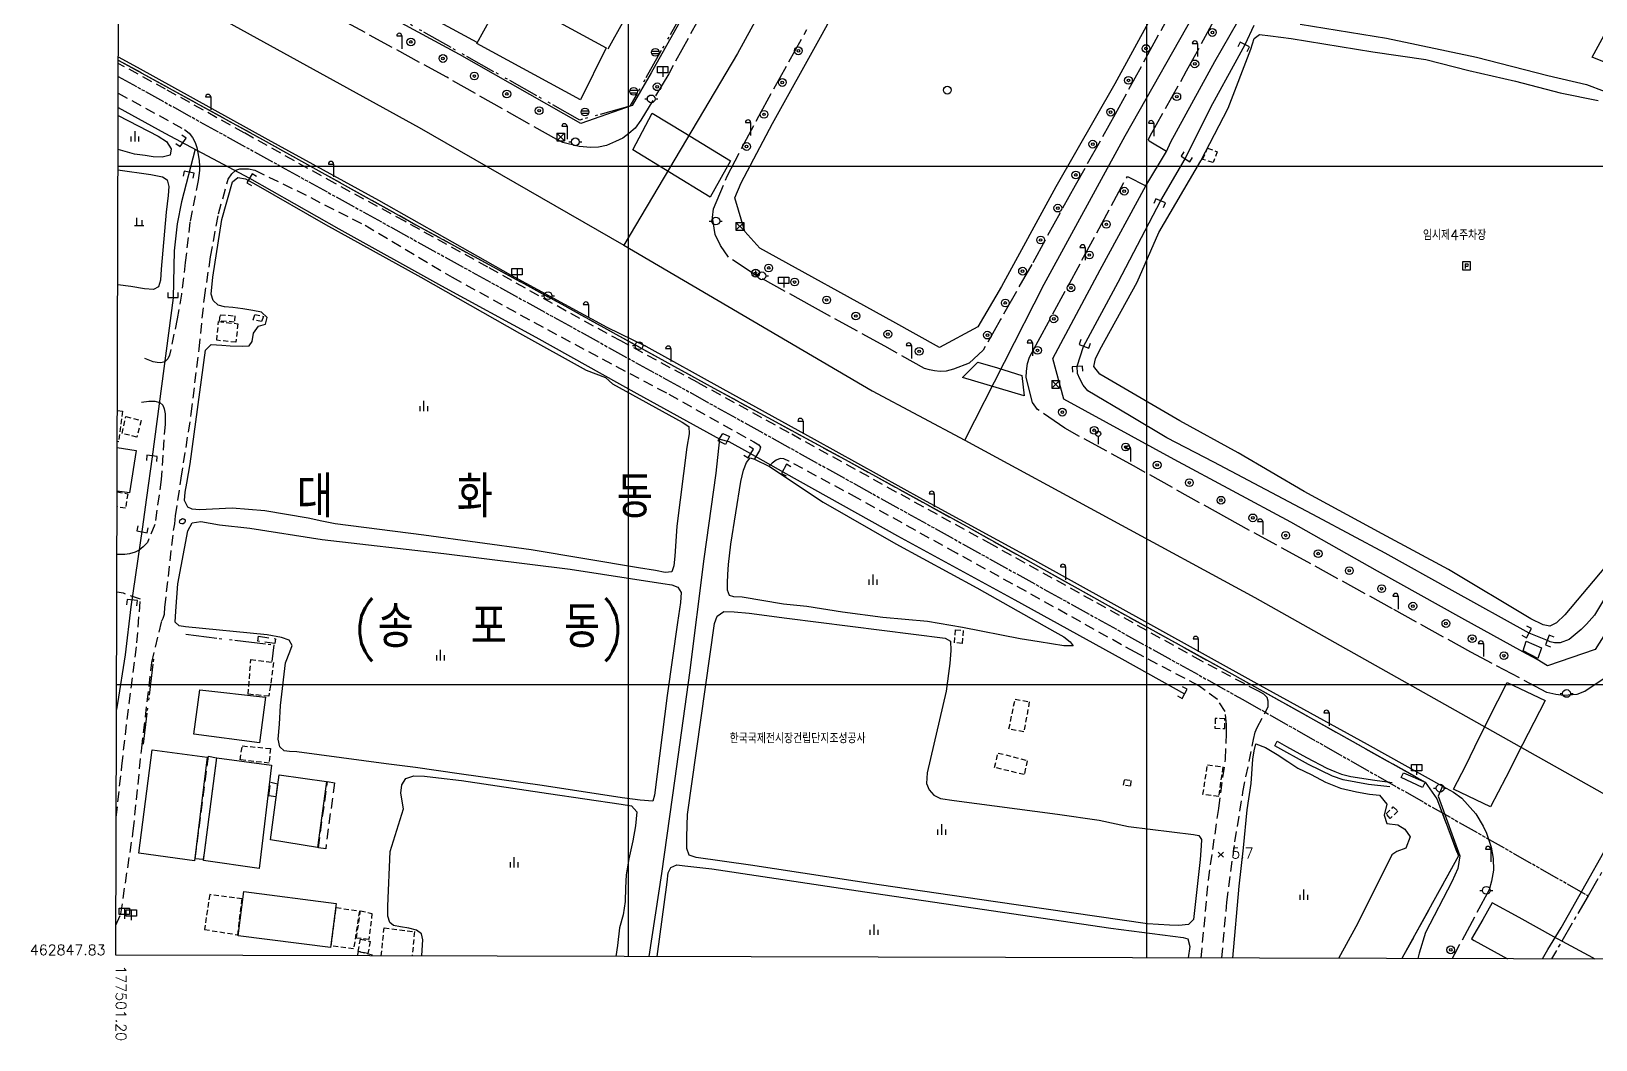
# Model space of a CAD drawing. Extents: x 177485 to 177960, y 562830 to 563419.
# Drawn here: x 177484.9 to 177786.6, y 562831.5 to 563026 of the extents above; entities that cross this region are included whole.
import ezdxf
from ezdxf.enums import TextEntityAlignment as Align

# ---------------------------------------------------------------- set-up
doc = ezdxf.new("R2010")
doc.units = 0
for name, pattern in [('AAA004', [3, 2, -1]), ('AAA007', [1.5, 1, -0.5]), ('AAC006', [9.5, 6, -0.5, 0.5, -1.5, 0.5, -0.5]), ('AD0024', [3, 2, -1]), ('AE001', [6, 5, -1]), ('ANYANG13', [12, 4, -0.25, 0.625, -0.25, 0.625, -0.25, 4, -0.25, 0.625, -0.25, 0.625, -0.25]), ('AZ110', [6, 5, -1]), ('EA0018', [6.1, 4, -0.7, 0.7, -0.7])]:
    doc.linetypes.add(name, pattern=pattern)
doc.layers.get('0').update_dxf_attribs({"linetype": 'CONTINUOUS'})
for name, color, linetype in [('A0013115', 1, 'CONTINUOUS'), ('A0013118', 1, 'CONTINUOUS'), ('A0013140', 1, 'AD0024'), ('A0023210', 7, 'CONTINUOUS'), ('A0033324', 1, 'AE001'), ('A0043325', 30, 'CONTINUOUS'), ('AEH002', 3, 'CONTINUOUS'), ('AEH003', 1, 'CONTINUOUS'), ('B0014111', 7, 'CONTINUOUS'), ('B0014112', 7, 'CONTINUOUS'), ('B0014116', 7, 'AAA004'), ('B0014118', 7, 'AAA007'), ('B0024122', 7, 'CONTINUOUS'), ('B0024126', 7, 'AAC006'), ('C0076116', 7, 'CONTINUOUS'), ('C0223367', 7, 'CONTINUOUS'), ('C0226232', 7, 'CONTINUOUS'), ('C0256324', 1, 'CONTINUOUS'), ('C0393323', 7, 'CONTINUOUS'), ('C0413422', 7, 'CONTINUOUS'), ('C0413423', 7, 'CONTINUOUS'), ('C0430230', 7, 'CONTINUOUS'), ('C0433364', 7, 'CONTINUOUS'), ('C0493376', 1, 'CONTINUOUS'), ('C0536117', 7, 'CONTINUOUS'), ('C0536119', 7, 'CONTINUOUS'), ('D0015211', 5, 'CONTINUOUS'), ('D0015212', 3, 'CONTINUOUS'), ('D0015222', 3, 'CONTINUOUS'), ('D0023372', 3, 'CONTINUOUS'), ('D0025111', 3, 'CONTINUOUS'), ('E0022112', 5, 'CONTINUOUS'), ('F0027132', 7, 'CONTINUOUS'), ('F0027217', 7, 'CONTINUOUS'), ('F0047224', 7, 'CONTINUOUS'), ('G0010118', 7, 'ANYANG13'), ('G0018117', 7, 'EA0018'), ('G0036350', 7, 'AZ110'), ('H0010500', 7, 'CONTINUOUS'), ('H0010601', 7, 'CONTINUOUS'), ('H0017334', 7, 'CONTINUOUS'), ('H0037335', 7, 'CONTINUOUS'), ('H0049113', 7, 'CONTINUOUS'), ('H0049211', 7, 'CONTINUOUS')]:
    doc.layers.add(name, color=color, linetype=linetype)
doc.styles.add('NGSW', font='romans.shx', dxfattribs={"bigfont": 'ngsw.shx'})

# ---------------------------------------------------------------- blocks, each defined once
blk = doc.blocks.new('F0027217')
at = {"layer": 'F0027217'}
for points in [[(0.5, 0.5), (-0.5, -0.5)], [(-0.5, 0.5), (0.5, -0.5)]]:
    blk.add_lwpolyline(points, dxfattribs=at)
blk = doc.blocks.new('C0413422')
at = {"layer": 'C0413422'}
blk.add_lwpolyline([(-1, 2), (1, 2), (1, 0.8), (-1, 0.8)], close=True, dxfattribs=at)
blk.add_lwpolyline([(0, 2), (0, 0)], dxfattribs=at)
blk = doc.blocks.new('C0493376')
at = {"layer": 'C0493376'}
for points in [[(-1.25, 0), (-0.75, 0)], [(0.75, 0), (1.25, 0)]]:
    blk.add_lwpolyline(points, dxfattribs=at)
blk.add_circle((0, 0), 0.75, dxfattribs=at)
blk = doc.blocks.new('D0023372')
at = {"layer": 'D0023372'}
for radius in [0.75, 0.25]:
    blk.add_circle((0, 0), radius, dxfattribs=at)
blk = doc.blocks.new('D0015212')
at = {"layer": 'D0015212'}
for points in [[(-0.75, 0), (-0.75, -1)], [(0, 1), (0, -1)], [(0.75, 0), (0.75, -1)]]:
    blk.add_lwpolyline(points, dxfattribs=at)
blk = doc.blocks.new('D0015222')
at = {"color": 3}
blk.add_circle((0, 0), 0.75, dxfattribs=at)
blk = doc.blocks.new('C0223367')
at = {"layer": 'C0223367'}
blk.add_lwpolyline([(-1, 2.5), (0, 2.5), (0, 0)], dxfattribs=at)
blk.add_arc((-0.5, 2.5), 0.5, 0, 180, dxfattribs=at)
blk = doc.blocks.new('D0015211')
at = {"layer": 'D0015211'}
for points in [[(-0.49, 1.01), (-0.49, -0.49)], [(0.51, 0.51), (0.51, -0.49)], [(-0.89, -0.49), (0.91, -0.49)]]:
    blk.add_lwpolyline(points, dxfattribs=at)
blk = doc.blocks.new('C0226232')
for points in [[(-0.71, 0.25), (0.71, 0.25)], [(-0.71, -0.25), (0.71, -0.25)]]:
    blk.add_lwpolyline(points)
blk.add_circle((0, 0), 0.75)
blk = doc.blocks.new('AEH002')
at = {"layer": 'AEH002'}
for points in [[(0.75, 0.75), (-0.75, -0.75)], [(-0.75, 0.75), (0.75, 0.75)], [(-0.75, 0.75), (-0.75, -0.75)], [(-0.75, 0.75), (0.75, -0.75)], [(0.75, 0.75), (0.75, -0.75)], [(-0.75, -0.75), (0.75, -0.75)]]:
    blk.add_lwpolyline(points, dxfattribs=at)
blk = doc.blocks.new('C0256324')
at = {"layer": 'C0256324'}
for points in [[(-0.02, 0.54), (-0.04, 0.13, -0.29), (-0.41, -0.4, 4.28)], [(-0.04, 0.07), (0.17, -0.21, 0.17), (0.4, -0.37, 0.12)]]:
    blk.add_lwpolyline(points, format="xyb", dxfattribs=at)
for points in [[(-0.27, 0.2), (-0.3, 0.04)], [(0.23, 0.16), (0.14, 0.01)]]:
    blk.add_lwpolyline(points, dxfattribs=at)
blk.add_circle((0, 0), 0.75, dxfattribs=at)
blk = doc.blocks.new('AEH003')
at = {"layer": 'AEH003'}
for points in [[(0.75, 0.75), (-0.75, -0.75)], [(-0.75, 0.75), (0.75, 0.75)], [(-0.75, 0.75), (-0.75, -0.75)], [(-0.75, 0.75), (0.75, -0.75)], [(0.75, 0.75), (0.75, -0.75)], [(-0.75, -0.75), (0.75, -0.75)]]:
    blk.add_lwpolyline(points, dxfattribs=at)
blk = doc.blocks.new('C0413423')
at = {"layer": 'C0413423'}
blk.add_lwpolyline([(0, 1.5), (0, 0)], dxfattribs=at)
blk.add_circle((0, 2), 0.5, dxfattribs=at)
blk = doc.blocks.new('C0433364')
at = {"layer": 'C0433364'}
blk.add_lwpolyline([(-0.75, 0.75), (-0.75, -0.75), (0.75, -0.75), (0.75, 0.75)], close=True, dxfattribs=at)
for points in [[(-0.27, 0.37), (-0.27, -0.54)], [(-0.27, 0.37), (0.25, 0.37)], [(-0.27, -0.08), (0.25, -0.08)]]:
    blk.add_lwpolyline(points, dxfattribs=at)
blk.add_arc((0.08, 0.15), 0.28, 306.83, 53.17, dxfattribs=at)

msp = doc.modelspace()

# ---------------------------------------------------------------- linework, layer by layer
at = {"layer": 'A0013115'}
for points in [[(177619.4, 563044.94), (177616.76, 563040.36), (177612.47, 563032.32), (177612.37, 563032.14), (177604.45, 563017.97), (177600.81, 563011.71), (177590.9, 563008.23), (177567.48, 563021.5), (177545.97, 563033.25), (177520.84, 563047.17), (177520.83, 563047.18), (177501.77, 563057.72)], [(177793.38, 562917.62), (177786.5, 562906.76), (177777.3, 562903.61), (177775.36, 562904.82), (177772.59, 562906.31), (177760.78, 562912.79), (177744.54, 562921.85), (177727.79, 562931.32), (177705.32, 562943.39), (177684.07, 562955.04), (177681.91, 562962.89), (177691.06, 562979.98), (177699.83, 562996.17), (177703.85, 563002.81), (177704.68, 563004.67), (177713.16, 563020.2), (177717.58, 563027.86), (177722.74, 563037.41), (177728.96, 563048.55), (177736.44, 563050.76), (177751.54, 563050.47)], [(177620.6, 562993.88), (177621.83, 562996.79), (177627.82, 563008.21), (177637.1, 563024.88), (177642.67, 563035.09)], [(177704.12, 563034.67), (177693.87, 563015.87), (177682.5, 562996), (177672.03, 562976.75), (177667.45, 562969), (177660.04, 562965.04), (177651.04, 562970.03), (177625.43, 562984.16), (177622.54, 562987.4), (177620.6, 562993.88)], [(177501.67, 563021.09), (177505.29, 563019.09), (177530.5, 563005.13), (177551.87, 562993.45), (177577.34, 562979.02), (177595.89, 562968.96), (177603.43, 562965.25), (177618.26, 562957.04), (177635.88, 562947.34), (177656.78, 562935.74), (177678.37, 562923.97), (177700.77, 562911.58), (177721.84, 562899.87), (177742.53, 562888.5), (177757.1, 562880.44), (177756.21, 562878.46), (177760.43, 562866.97), (177760.02, 562864.56), (177758.86, 562861.94), (177753.78, 562852.17), (177752.6, 562848.22), (177752.3, 562847.16)]]:
    msp.add_lwpolyline(points, dxfattribs=at)
at = {"layer": 'A0013118'}
msp.add_lwpolyline([(177855.78, 563025.35), (177844.61, 563029.82), (177838.1, 563018.62), (177829.63, 563003.27), (177785.95, 563021), (177794.35, 563036.53), (177787.84, 563040.05), (177774.45, 563036.37), (177767.38, 563039.56), (177763.66, 563038.13), (177759.94, 563038.47), (177758.09, 563039.08), (177756.55, 563040.01), (177755.42, 563041.04), (177754.68, 563042.05), (177754.19, 563043.03), (177753.27, 563044.5), (177751.54, 563050.46)], dxfattribs=at)
at = {"layer": 'A0013140'}
for points in [[(177714.53, 562847.26), (177715.48, 562858.04), (177717.03, 562869.68), (177718.59, 562879.27), (177720.6, 562889.42), (177720.93, 562890.84), (177721.33, 562891.73), (177723.42, 562895.7), (177723.47, 562896.78), (177723.25, 562897.51), (177722.63, 562898.17), (177721.57, 562898.73), (177710.51, 562904.6), (177689.67, 562916.18), (177670.16, 562926.99), (177651.72, 562937.14), (177631.03, 562948.58), (177613.42, 562958.28), (177598.59, 562966.27), (177588.03, 562972.05), (177572.94, 562980.52), (177556.94, 562989.35), (177543.48, 562996.63), (177525.95, 563006.43), (177510.79, 563014.84), (177501.67, 563019.81)], [(177501.65, 563014.06), (177514.46, 563007.06), (177515.36, 563006.38), (177516.01, 563005.51), (177516.51, 563004.58), (177516.8, 563003.59), (177517.09, 563002.26), (177517.26, 563000.99), (177517.36, 563000.03), (177517.34, 562999.15), (177517.08, 562997.24), (177515.49, 562989.21), (177514.58, 562981.44), (177513.86, 562975.33), (177513.02, 562970.52), (177511.54, 562963.52), (177511.19, 562962.8), (177510.64, 562962.28), (177509.9, 562962.08), (177509.19, 562962.1), (177508.39, 562962.27), (177506.78, 562962.87)], [(177501.22, 562853.63), (177502.15, 562855.77), (177504.56, 562871.81), (177506.18, 562887.74), (177508.16, 562904.27), (177510.01, 562912.15), (177510.34, 562912.82), (177510.55, 562913.57), (177510.65, 562914.92), (177512.33, 562929.74), (177512.56, 562931), (177512.7, 562932.57), (177513.81, 562939.82), (177515.74, 562952.25), (177517.25, 562964.72), (177518.28, 562974.57), (177519.48, 562982.52), (177520.98, 562990.78), (177522.88, 562997.47), (177523.56, 562998.51), (177524.35, 562999.19), (177525.1, 562999.48), (177525.88, 562999.49), (177526.8, 562999.45), (177528.03, 562999.2), (177536.1, 562995.27), (177549.27, 562988.6), (177566.05, 562978.55), (177584.42, 562968.47), (177607.85, 562956), (177624.24, 562946.8), (177625.22, 562946.27), (177625.52, 562945.79), (177625.34, 562945.12), (177624.36, 562943.57)], [(177506.17, 562954.5), (177507.54, 562954.69), (177508.73, 562954.65), (177509.66, 562954.4), (177510.27, 562953.89), (177510.53, 562953.2), (177510.69, 562952.21), (177510.68, 562950.21), (177509.96, 562939.56), (177508.73, 562930.88), (177507.3, 562927.41), (177506.47, 562926.55), (177505.7, 562925.93), (177504.89, 562925.53), (177503.86, 562925.19), (177502.92, 562925.12), (177501.88, 562925.11), (177501.41, 562925.11)], [(177710.53, 562847.27), (177711.92, 562862.27), (177713.93, 562876.17), (177715.21, 562885.65), (177715.41, 562890.55), (177715.42, 562892.27), (177715.14, 562894.81), (177713.7, 562897.1), (177710.08, 562899.79), (177697.77, 562906.23), (177679.44, 562916.48), (177663.33, 562925.35), (177644.27, 562935.94), (177631.02, 562943.11), (177630.03, 562943.57), (177629.32, 562943.64), (177628.57, 562943.28), (177627.81, 562942.71), (177627.23, 562942.11)], [(177501.27, 562874.44), (177502.36, 562884.35), (177503.74, 562896.37), (177505.26, 562908.08), (177505.93, 562916.51), (177502.64, 562917.62), (177501.39, 562917.8)]]:
    msp.add_lwpolyline(points, dxfattribs=at)
at = {"layer": 'A0023210'}
for points in [[(177776.38, 562847.09), (177777.39, 562848.91), (177779.96, 562853.09), (177793.02, 562876.25), (177819.17, 562922.36), (177849.11, 562974.51), (177873.8, 563021.18), (177878.76, 563029.98), (177919.85, 563104.09), (177943.16, 563146.28)], [(177942.9, 563049.92), (177934.21, 563050.7), (177875.68, 563063.86), (177840.46, 563071.31), (177828.52, 563071.5), (177813, 563070.39), (177782.29, 563065.52), (177765.3, 563063.68), (177745.65, 563063.04), (177727.52, 563064.05), (177720.66, 563065.4), (177697.17, 563071.72), (177661.31, 563086.79), (177657.71, 563085.85), (177654.54, 563082.78), (177621.11, 563021.7), (177599.17, 562984.75)], [(177664.95, 562947.14), (177680.24, 562977.26), (177695.88, 563005.86), (177710.45, 563031.53), (177722.92, 563054.09), (177727.52, 563064.05)], [(177501.72, 563039.41), (177513.06, 563033.13), (177559.68, 563007.47), (177599.17, 562984.75), (177647.08, 562956.68), (177664.95, 562947.14), (177720.91, 562916.81), (177793.02, 562876.25), (177833.42, 562853.88), (177846.14, 562846.91)]]:
    msp.add_lwpolyline(points, dxfattribs=at)
at = {"layer": 'A0033324'}
for points in [[(177703.85, 563002.81), (177700.5, 563004.8), (177700.39, 563005.15), (177700.71, 563005.86), (177707.72, 563018.36), (177716.5, 563034.42), (177727.23, 563051.55), (177727.9, 563052.13), (177728.65, 563052.57), (177729.65, 563053.11), (177731.11, 563053.52), (177733.77, 563053.81), (177736.02, 563053.87), (177751.79, 563053.56), (177767.24, 563053.94), (177780.04, 563055.35), (177797.8, 563058.37)], [(177612.47, 563032.32), (177614.44, 563031.17), (177614.62, 563030.79), (177614.62, 563030.35), (177614.46, 563029.89), (177607.83, 563017.82), (177602.48, 563008.83), (177601.36, 563007.32), (177600.16, 563006.26), (177598.98, 563005.41), (177597.59, 563004.76), (177595.83, 563003.99), (177594.26, 563003.67), (177592.79, 563003.6), (177590.55, 563003.81), (177587.39, 563004.52), (177586.22, 563005.14), (177565.05, 563017.13), (177543.56, 563028.87), (177518.42, 563042.8), (177518.41, 563042.8), (177501.76, 563052.02)], [(177708.01, 563035.76), (177701.81, 563024.41), (177693.96, 563010.02), (177686.2, 562996.25), (177677.86, 562981.03), (177671.83, 562970.43), (177668.51, 562964.51), (177665.76, 562961.98), (177662.76, 562960.81), (177661.32, 562960.47), (177660.19, 562960.41), (177659.1, 562960.54), (177658.14, 562960.69), (177657.14, 562960.95), (177649.53, 562965.25), (177635.54, 562972.92), (177624.31, 562979.16), (177619.38, 562982.44), (177617.83, 562984.71), (177616.8, 562986.81), (177616.28, 562990.11), (177616.44, 562991.73), (177619.11, 562998.07), (177625.18, 563009.64), (177634.47, 563026.33)], [(177788.67, 562901.45), (177784.48, 562898.64), (177782.99, 562898.12), (177780.48, 562897.92), (177778.91, 562898.08), (177777.22, 562898.46), (177762.55, 562906.26), (177747.43, 562914.62), (177730.4, 562923.99), (177715.45, 562932.16), (177697.6, 562942.1), (177684.23, 562949.45), (177678.97, 562953.08), (177678.02, 562954.42), (177676.76, 562959.26), (177676.81, 562960.48), (177677.03, 562961.9), (177677.43, 562963.18), (177679.1, 562966.21), (177687.54, 562981.88), (177696.29, 562998.02), (177699.83, 562996.17)], [(177757.1, 562880.44), (177759.2, 562879.26), (177760.79, 562878.09), (177763.52, 562875.05), (177764.92, 562872.72), (177765.57, 562871.34), (177766.48, 562868.67), (177766.83, 562866.45), (177766.9, 562864.2), (177766.53, 562862.07), (177766.05, 562860.43), (177759.03, 562847.33), (177758.93, 562847.14)]]:
    msp.add_lwpolyline(points, dxfattribs=at)
at = {"layer": 'A0043325'}
for points in [[(177604.62, 563010.24), (177610.79, 563006.5), (177619.74, 563001.02), (177615.84, 562994), (177608.07, 562998.79), (177600.9, 563003.11), (177604.62, 563010.24)], [(177675.92, 562959.63), (177676.36, 562955.67), (177664.47, 562959.25), (177667.43, 562962.21), (177671.22, 562961.07), (177675.92, 562959.63)], [(177769.53, 562900.4), (177776.85, 562896.91), (177772.48, 562888.47), (177769.28, 562882.08), (177766.36, 562876.41), (177759.17, 562879.81), (177761.55, 562884.37), (177764.17, 562889.71), (177767.74, 562896.84), (177769.53, 562900.4)], [(177786.51, 562847.07), (177786.06, 562847.32), (177778.56, 562851.38), (177771.86, 562855.08), (177766.67, 562857.91), (177764.83, 562854.69), (177762.69, 562850.95), (177763.2, 562850.67), (177769.64, 562847.11)]]:
    msp.add_lwpolyline(points, dxfattribs=at)
at = {"layer": 'B0014111'}
for points in [[(177595.77, 563022.79), (177590.84, 563012.77), (177570.8, 563023.66), (177576.19, 563033.51), (177595.77, 563022.79)], [(177525.88, 562860.12), (177543.68, 562857.81), (177542.59, 562849.31), (177524.8, 562851.53), (177525.88, 562860.12)]]:
    msp.add_lwpolyline(points, dxfattribs=at)
at = {"layer": 'B0014112'}
for points in [[(177501.47, 562945.7), (177505.11, 562945.16), (177503.8, 562937.01), (177501.44, 562937.29)], [(177517.38, 562899.01), (177530.04, 562897.58), (177528.91, 562888.74), (177516.22, 562890.46), (177517.38, 562899.01)], [(177508.22, 562887.4), (177518.81, 562886.01), (177516.39, 562866.04), (177505.66, 562867.52), (177508.22, 562887.4)], [(177520.67, 562885.9), (177531.22, 562884.48), (177528.83, 562864.52), (177518.08, 562866.06), (177520.67, 562885.9)], [(177532.67, 562882.58), (177541.85, 562881.33), (177540.09, 562868.57), (177531.02, 562870.05), (177532.67, 562882.58)]]:
    msp.add_lwpolyline(points, dxfattribs=at)
at = {"layer": 'B0014116'}
for points in [[(177528.74, 562909.35), (177531.99, 562908.85), (177531.89, 562907.96), (177528.55, 562908.35), (177528.74, 562909.35)], [(177519.05, 562886.18), (177520.6, 562885.89), (177518.06, 562866.25), (177516.47, 562866.43), (177519.05, 562886.18)], [(177532.37, 562880.86), (177532.07, 562878.38), (177530.71, 562878.56), (177531.07, 562881.2), (177532.37, 562880.86)], [(177542, 562881.3), (177543.34, 562881.08), (177541.68, 562868.35), (177540.28, 562868.55), (177542, 562881.3)]]:
    msp.add_lwpolyline(points, dxfattribs=at)
at = {"layer": 'B0014118'}
for points in [[(177711.74, 563003.45), (177713.62, 563002.78), (177712.83, 563000.69), (177710.81, 563001.3), (177711.74, 563003.45)], [(177521.34, 562971.34), (177524.15, 562971.13), (177524.03, 562969.93), (177521.19, 562970.14), (177521.34, 562971.34)], [(177528.02, 562971.39), (177529.65, 562971), (177529.3, 562970.03), (177527.69, 562970.33), (177528.02, 562971.39)], [(177521.01, 562970), (177524.72, 562969.61), (177524.36, 562966.02), (177520.66, 562966.4), (177521.01, 562970)], [(177501.49, 562952.86), (177502.46, 562952.73), (177501.74, 562946.83), (177501.47, 562946.87)], [(177503.13, 562951.69), (177506.05, 562950.93), (177505.27, 562947.74), (177502.4, 562948.44), (177503.13, 562951.69)], [(177501.44, 562937.16), (177503.5, 562936.81), (177503.04, 562934.04), (177501.44, 562934.27)], [(177663.15, 562910.57), (177664.64, 562910.43), (177664.41, 562907.94), (177662.92, 562908.07), (177663.15, 562910.57)], [(177527.23, 562904.87), (177531.62, 562904.27), (177530.71, 562897.76), (177526.71, 562898.15), (177527.23, 562904.87)], [(177674.63, 562897.18), (177677.38, 562896.67), (177676.34, 562890.89), (177673.46, 562891.44), (177674.63, 562897.18)], [(177713.21, 562893.46), (177713.19, 562891.57), (177715.07, 562891.55), (177715.09, 562893.43), (177713.21, 562893.46)], [(177525.59, 562888.19), (177531, 562887.68), (177530.77, 562884.86), (177525.16, 562885.49), (177525.59, 562888.19)], [(177676.99, 562885.32), (177676.37, 562882.65), (177670.64, 562884.03), (177671.37, 562886.81), (177676.99, 562885.32)], [(177711.75, 562884.52), (177714.68, 562884.13), (177713.92, 562878.41), (177710.87, 562878.79), (177711.75, 562884.52)], [(177695.77, 562881.73), (177696.96, 562881.51), (177696.9, 562880.41), (177695.53, 562880.61), (177695.77, 562881.73)], [(177747.57, 562876.4), (177748.45, 562875.59), (177747.01, 562874.19), (177746.2, 562875.08), (177747.57, 562876.4)], [(177519.3, 562859.51), (177518.28, 562852.78), (177524.72, 562851.74), (177525.54, 562858.7), (177519.3, 562859.51)], [(177548.17, 562856.33), (177547.05, 562849.03), (177542.73, 562849.57), (177543.67, 562857.01), (177548.17, 562856.33)], [(177548.36, 562856.39), (177550.6, 562855.88), (177549.98, 562850.85), (177547.62, 562851.13), (177548.36, 562856.39)], [(177552.39, 562847.69), (177552.94, 562853.11), (177558.79, 562852.36), (177558.35, 562847.68)], [(177548.41, 562850.92), (177550.27, 562850.48), (177549.82, 562848.13), (177547.91, 562848.53), (177548.41, 562850.92)], [(177550.64, 562847.7), (177550.67, 562847.84), (177547.91, 562848.5), (177547.77, 562847.71)]]:
    msp.add_lwpolyline(points, dxfattribs=at)
at = {"layer": 'B0024122'}
for points in [[(177501.67, 563020.45), (177529.59, 563005.07), (177559.07, 562988.7), (177587.21, 562973.35), (177597.6, 562967.6), (177616.56, 562957.16), (177641.85, 562943.39), (177665.24, 562930.54), (177691.46, 562915.88), (177716.45, 562902.05), (177737.01, 562890.57), (177753.75, 562881.21)], [(177755.98, 562877.99), (177760.14, 562866.95), (177749.64, 562847.87), (177749.25, 562847.17)]]:
    msp.add_lwpolyline(points, dxfattribs=at)
at = {"layer": 'B0024126'}
for points in [[(177611.04, 563030.56), (177600.36, 563011.57), (177590.68, 563008.89), (177539.61, 563037.64), (177552.43, 563060.58), (177572.9, 563066.73), (177617.4, 563041.83), (177616.46, 563040.26)], [(177514.69, 562909.7), (177531.68, 562907.64), (177531.29, 562904.44)], [(177506.53, 562888.54), (177508.68, 562906.23)]]:
    msp.add_lwpolyline(points, dxfattribs=at)
at = {"layer": 'C0076116'}
for points in [[(177719.39, 563022.11), (177719.85, 563022.99), (177718.08, 563023.92), (177717.62, 563023.03)], [(177512.76, 563004.34), (177513.58, 563003.76), (177514.74, 563005.39), (177513.92, 563005.97)], [(177707.2, 563002.78), (177706.65, 563001.94), (177708.33, 563000.85), (177708.87, 563001.69)], [(177516.14, 562997.68), (177516.33, 562998.66), (177514.37, 562999.05), (177514.17, 562998.07)], [(177528.35, 562998), (177527.5, 562998.52), (177526.47, 562996.8), (177527.33, 562996.29)], [(177703.26, 562992), (177703.65, 562992.92), (177701.81, 562993.71), (177701.42, 562992.79)], [(177511.23, 562975.63), (177511.23, 562974.63), (177513.23, 562974.63), (177513.23, 562975.63)], [(177687.32, 562966.53), (177686.97, 562965.59), (177688.85, 562964.9), (177689.19, 562965.84)], [(177687.71, 562960.43), (177687.64, 562961.43), (177685.65, 562961.29), (177685.71, 562960.29)], [(177622.3, 562944.22), (177623.16, 562943.71), (177624.19, 562945.42), (177623.33, 562945.94)], [(177509.08, 562943.03), (177509.18, 562944.02), (177507.19, 562944.22), (177507.09, 562943.22)], [(177631.41, 562942.02), (177630.53, 562942.49), (177629.59, 562940.72), (177630.47, 562940.25)], [(177505.45, 562930.62), (177505.27, 562929.64), (177507.23, 562929.27), (177507.41, 562930.26)], [(177505.27, 562915.2), (177505.38, 562916.19), (177503.39, 562916.4), (177503.28, 562915.41)], [(177772.4, 562909.52), (177773.27, 562909.04), (177774.24, 562910.79), (177773.36, 562911.28)], [(177778.59, 562909.16), (177777.65, 562909.51), (177776.94, 562907.64), (177777.88, 562907.29)], [(177705.96, 562897.83), (177706.84, 562897.35), (177707.8, 562899.11), (177706.92, 562899.59)]]:
    msp.add_lwpolyline(points, dxfattribs=at)
at = {"layer": 'C0393323'}
for points in [[(177773.2, 562908.36), (177776.14, 562907.07), (177775.44, 562905.05), (177772.65, 562906.52), (177773.2, 562908.36)], [(177753.74, 562881.18), (177753.19, 562880.15), (177749.09, 562882.09), (177749.56, 562883), (177753.74, 562881.18)]]:
    msp.add_lwpolyline(points, dxfattribs=at)
at = {"layer": 'C0430230'}
for points in [[(177720.08, 563022.54), (177720.77, 563024.58), (177721.76, 563025.35), (177723.92, 563025.1), (177727.88, 563024.6), (177743.61, 563022.04), (177753.87, 563020.59), (177762.17, 563018.47), (177771.15, 563016.36), (177779.77, 563014.15), (177787.11, 563012.66)], [(177788.49, 562922.81), (177780.67, 562913.43), (177779.05, 562911.93), (177777.79, 562911.29), (177776.47, 562911.52), (177774.13, 562912.68), (177758.21, 562922.2), (177745.43, 562929.09), (177730.4, 562937.27), (177717.64, 562944.7), (177706.39, 562950.86), (177690.98, 562959.85), (177689.82, 562961.34), (177690.12, 562962.83), (177690.96, 562964.57), (177698.17, 562977.63), (177702.36, 562987.17), (177710.47, 563001), (177715.72, 563011.17), (177720.08, 563022.54)]]:
    msp.add_lwpolyline(points, dxfattribs=at)
at = {"layer": 'C0536117'}
for points in [[(177570.91, 563023.85), (177543.75, 563038.54), (177550.52, 563051.02), (177558.49, 563046.9), (177563.22, 563055.54), (177602.37, 563033.96), (177596.08, 563022.57)], [(177617.36, 562947), (177618.24, 562948.44), (177619.58, 562947.83), (177618.81, 562946.31), (177617.36, 562947)], [(177514.03, 562932.02), (177514.34, 562931.95), (177514.56, 562931.75), (177514.57, 562931.51), (177514.45, 562931.23), (177514.2, 562931.02), (177513.92, 562930.98), (177513.62, 562931.06), (177513.48, 562931.3), (177513.52, 562931.58), (177513.59, 562931.79), (177513.7, 562931.87), (177514.03, 562932.02)], [(177746.91, 562880.28), (177742.82, 562880.73), (177737.89, 562881.66), (177735.85, 562882.34), (177731.2, 562884.58), (177724.72, 562888.2), (177725.16, 562889.07), (177727.01, 562888.05), (177730.82, 562885.93), (177734.74, 562883.91), (177736.29, 562883.26), (177737.58, 562882.72), (177739.4, 562882.26), (177744.02, 562881.58), (177747.39, 562881.11)]]:
    msp.add_lwpolyline(points, dxfattribs=at)
at = {"layer": 'C0536119'}
msp.add_lwpolyline([(177759.76, 562848.69), (177759.03, 562847.33), (177758.93, 562847.14)], dxfattribs=at)
at = {"layer": 'D0025111'}
for points in [[(177501.64, 563009.74), (177509.38, 563005.76), (177510.98, 563004.76), (177511.86, 563003.31), (177511.7, 563002.09), (177510.16, 563001.72), (177508.42, 563001.78), (177506.86, 563002.02), (177504.77, 563002.32), (177501.62, 563003.17)], [(177501.61, 562999.28), (177507.94, 562998.36), (177510.18, 562997.92), (177511.08, 562997.34), (177511.39, 562996.09), (177511.28, 562994.35), (177510.89, 562991.14), (177509.91, 562980.13), (177509.79, 562978.01), (177509.39, 562976.74), (177508.43, 562976.21), (177506.74, 562976.32), (177504.06, 562976.81), (177501.55, 562977.13)], [(177517.34, 562933.71), (177515.92, 562933.82), (177515.11, 562934.23), (177514.46, 562935.5), (177514.55, 562937.14), (177514.91, 562938.84), (177515.53, 562942.6), (177518.48, 562964.51), (177519.61, 562965.62), (177521.66, 562965.46), (177523.22, 562965.34), (177525.53, 562965.3), (177526.88, 562965.33), (177527.48, 562966.18), (177527.72, 562967.8), (177528.73, 562969.11), (177530.04, 562969.54), (177530.38, 562970.83), (177529.31, 562971.81), (177527.63, 562972.17), (177525.66, 562972.49), (177523.77, 562972.74), (177522.17, 562972.89), (177520.93, 562973.19), (177519.94, 562974.06), (177519.59, 562975.33), (177519.88, 562978.55), (177521.62, 562989.72), (177523.67, 562996.99), (177524.75, 562997.78), (177526.21, 562997.55), (177528.21, 562996.43), (177541.64, 562988.72), (177560.02, 562978.58), (177579.05, 562967.75), (177591.94, 562960.63), (177595.62, 562959.23), (177597, 562958.02), (177610.4, 562950.64), (177611.69, 562949.78), (177611.76, 562948.38), (177611.33, 562945.81), (177609.42, 562930.53), (177609, 562924.76), (177608.84, 562922.89), (177608.4, 562921.72), (177607.14, 562921.62), (177605.28, 562922.01), (177601.99, 562922.53), (177581.29, 562926.01), (177560.6, 562928.83), (177543.48, 562931.02), (177540.95, 562931.5), (177538.28, 562932.12), (177529.92, 562933.49), (177523.64, 562934.04), (177517.34, 562933.71)], [(177621.99, 562916.87), (177620.39, 562916.95), (177619.53, 562917.21), (177619.16, 562918.2), (177619.2, 562919.66), (177619.26, 562921.24), (177619.39, 562923.15), (177619.83, 562927.11), (177621.75, 562939.2), (177622.28, 562941.34), (177622.83, 562942.81), (177623.57, 562943.71), (177624.38, 562943.47), (177627.26, 562942.07), (177637.62, 562935.2), (177651.66, 562927.16), (177667.29, 562918.64), (177680.26, 562911.36), (177682.3, 562910.15), (177684.05, 562909.2), (177685.23, 562908.26), (177685.87, 562907.46), (177684.06, 562907.51), (177681.66, 562907.89), (177679.31, 562908.22), (177675.64, 562908.82), (177664.47, 562911.02), (177657.73, 562912.16), (177649.16, 562912.95), (177641.32, 562913.97), (177634.49, 562915.04), (177629.99, 562915.52), (177621.99, 562916.87)], [(177536.1, 562887.03), (177534.71, 562887.07), (177533.67, 562887.21), (177532.84, 562888), (177532.53, 562889.45), (177532.76, 562892.38), (177532.98, 562896), (177533.92, 562904.21), (177534.78, 562906.32), (177535.2, 562907.57), (177534.6, 562908.57), (177533.12, 562909.09), (177530.35, 562909.6), (177514.65, 562911.17), (177513.41, 562911.32), (177512.66, 562912.05), (177512.75, 562914.16), (177513.14, 562919.46), (177515.11, 562929.67), (177515.89, 562931.21), (177517.56, 562931.44), (177521.18, 562930.84), (177527.02, 562930.15), (177541.01, 562927.98), (177564.46, 562925.3), (177588.84, 562922.27), (177606.68, 562919.48), (177608.41, 562919.26), (177609.59, 562918.82), (177610.2, 562917.75), (177610.11, 562915.82), (177609.5, 562911.98), (177607.56, 562897.91), (177605.08, 562878.69), (177604.77, 562877.49), (177602.3, 562877.7), (177598.86, 562878.17), (177583.45, 562880.57), (177567.4, 562882.77), (177559.02, 562884.03), (177553.32, 562884.73), (177536.1, 562887.03)], [(177709.03, 562871.07), (177710.1, 562870.88), (177710.57, 562870.1), (177710.53, 562868.93), (177710.31, 562866.27), (177709.04, 562854.72), (177708.07, 562853.76), (177706.23, 562853.55), (177704.41, 562853.62), (177700.19, 562853.89), (177670.86, 562858.08), (177648.42, 562861.37), (177623.6, 562865.15), (177613.1, 562866.63), (177611.77, 562867.12), (177611.35, 562868.42), (177611.31, 562870.62), (177611.43, 562874.93), (177616.64, 562911.8), (177617.18, 562913.23), (177618.49, 562914.11), (177620.45, 562914.06), (177623.37, 562913.76), (177630.58, 562912.84), (177661.18, 562908.94), (177662.18, 562908.37), (177662.25, 562906.57), (177662.03, 562904.07), (177661.34, 562898.76), (177657.69, 562882.99), (177657.55, 562880.93), (177658.05, 562879.68), (177658.96, 562878.65), (177660.22, 562878.04), (177662.88, 562877.66), (177682.81, 562875.03), (177690.83, 562873.84), (177696.53, 562872.64), (177709.03, 562871.07)], [(177716.61, 562847.25), (177717.83, 562861.13), (177718.71, 562868.49), (177719.42, 562875.86), (177720.2, 562880.91), (177720.46, 562885.65), (177720.73, 562887.25), (177721.08, 562888.56), (177722.95, 562887.89), (177725.16, 562886.54), (177727.22, 562885.18), (177729.2, 562883.91), (177731.74, 562882.65), (177734.52, 562881.17), (177737.43, 562880.05), (177740.49, 562879.33), (177742.99, 562878.9), (177744.93, 562878.69), (177746.32, 562876.97), (177745.85, 562874.81), (177746.36, 562873.21), (177748.44, 562872.94), (177749.78, 562872.15), (177750.87, 562870.62), (177749.99, 562868.43), (177748.29, 562867.79), (177747.32, 562867.19), (177745.89, 562864.28), (177740.39, 562853.3), (177737.01, 562847.2)], [(177560.24, 562847.67), (177560.27, 562848.81), (177560.39, 562850.78), (177560.14, 562851.92), (177559.17, 562852.65), (177557.69, 562853.01), (177556.08, 562853.28), (177554.75, 562853.56), (177554.03, 562854.13), (177553.64, 562855.35), (177553.64, 562857.25), (177554.12, 562867.79), (177556.69, 562876.06), (177556.17, 562879.07), (177556.38, 562880.66), (177557.13, 562881.92), (177558.67, 562882.38), (177560.75, 562882.37), (177563.43, 562882.01), (177567.85, 562881.52), (177584.65, 562879.03), (177598.66, 562876.92), (177600.65, 562876.59), (177601.67, 562875.45), (177601.4, 562872.77), (177600.92, 562869.84), (177600.16, 562866.41), (177599.61, 562863.32), (177599.48, 562860.8), (177599.4, 562858.14), (177599.06, 562855.61), (177598.36, 562853.07), (177597.92, 562849.7), (177597.61, 562847.57)], [(177605.58, 562847.55), (177607.54, 562861.92), (177607.73, 562863.69), (177608.21, 562864.76), (177609.38, 562865.23), (177610.91, 562865.06), (177616.15, 562864.5), (177645.63, 562860.04), (177693.12, 562853.03), (177707.06, 562851.24), (177707.94, 562850.97), (177708.32, 562849.48), (177708.05, 562847.28)]]:
    msp.add_lwpolyline(points, dxfattribs=at)
at = {"layer": 'E0022112'}
for points in [[(177773.81, 562909.92), (177758.94, 562918.13), (177746.03, 562925.34), (177733.04, 562932.29), (177712.99, 562942.91), (177703.92, 562947.62), (177696.68, 562951.87), (177688.65, 562956.66), (177687.74, 562957.76), (177687.11, 562958.95), (177686.7, 562959.98), (177686.61, 562961.39), (177687.86, 562965.2), (177694.53, 562977.61), (177702.73, 562993.35), (177707.46, 563001.41), (177712.4, 563011.37), (177717.47, 563020.64), (177718.99, 563023.45), (177720.72, 563027.17)], [(177729.64, 563027.4), (177746.27, 563024.66), (177763.66, 563021.03), (177777.38, 563017.45), (177784.88, 563015.74), (177788.23, 563014.46)], [(177501.64, 563011.28), (177510.65, 563006.38), (177526.97, 562997.66), (177544.2, 562987.88), (177564, 562976.91), (177582.19, 562967.02), (177601.67, 562956.16), (177617.7, 562947.36), (177619.44, 562946.91), (177623.05, 562944.9), (177630.44, 562940.69), (177651.98, 562928.71), (177674.57, 562916.38), (177695.25, 562904.94), (177707.32, 562898.23)], [(177516.51, 563003.25), (177513.89, 562993.09), (177512.99, 562988.88), (177512.44, 562983.65), (177512.27, 562974.59), (177508.17, 562943.96), (177507.1, 562936.08), (177506.3, 562929.96), (177504.11, 562914.97), (177503.01, 562905.75), (177501.5, 562896.37), (177501.33, 562895.21)], [(177617.65, 562947.39), (177616.91, 562940.76), (177614.62, 562924.26), (177611.81, 562902.29), (177609, 562881.87), (177606.47, 562863.54), (177604, 562847.56)], [(177793.18, 562924.78), (177786.42, 562913.37), (177784.87, 562911.66), (177783.85, 562910.63), (177781.49, 562908.72), (177779.76, 562908.07), (177778.66, 562908.03), (177777.86, 562908.24), (177777.32, 562908.51), (177773.81, 562909.92)]]:
    msp.add_lwpolyline(points, dxfattribs=at)
at = {"layer": 'F0047224'}
msp.add_lwpolyline([(177501.67, 563020.45), (177529.59, 563005.07), (177559.07, 562988.7), (177587.21, 562973.35), (177597.6, 562967.6), (177616.56, 562957.16), (177641.85, 562943.39), (177665.24, 562930.54), (177691.46, 562915.88), (177716.45, 562902.05), (177737.01, 562890.57), (177753.75, 562881.21)], dxfattribs=at)
at = {"layer": 'G0010118'}
msp.add_lwpolyline([(177501.66, 563017.27), (177612.01, 562956.31), (177718.54, 562897.14), (177785.17, 562859.29)], dxfattribs=at)
at = {"layer": 'G0018117'}
msp.add_lwpolyline([(177943.16, 563146.27), (177891.42, 563053.79), (177808.47, 562899.48), (177785.17, 562859.29), (177778.1, 562847.09)], dxfattribs=at)
at = {"layer": 'G0036350'}
msp.add_lwpolyline([(177501.67, 563020.45), (177529.59, 563005.07), (177559.07, 562988.7), (177587.21, 562973.35), (177597.6, 562967.6), (177616.56, 562957.16), (177641.85, 562943.39), (177665.24, 562930.54), (177691.46, 562915.88), (177716.45, 562902.05), (177737.01, 562890.57), (177753.75, 562881.21), (177755.98, 562877.99), (177760.14, 562866.95), (177749.64, 562847.87), (177749.25, 562847.17)], dxfattribs=at)
at = {"layer": 'H0017334'}
msp.add_lwpolyline([(177502.71, 563402.79), (177943.84, 563401.6), (177942.36, 562846.65), (177501.2, 562847.83), (177502.71, 563402.79)], dxfattribs=at)
at = {"layer": 'H0037335'}
for points in [[(177600, 563402.53), (177600, 562847.57)], [(177700, 563402.26), (177700, 562847.3)], [(177501.61, 563000), (177942.77, 563000)], [(177501.34, 562900), (177942.5, 562900)]]:
    msp.add_lwpolyline(points, dxfattribs=at)

# ---------------------------------------------------------------- block references
at = {"layer": 'AEH002'}
msp.add_blockref('AEH002', (177586.98, 563005.63), dxfattribs=at)
at = {"layer": 'AEH003'}
for p in [(177621.54, 562988.4), (177682.45, 562957.91)]:
    msp.add_blockref('AEH003', p, dxfattribs=at)
at = {"layer": 'C0223367'}
for p in [(177556.36, 563022.61), (177709.82, 563021.15), (177519.5, 563010.83), (177588.22, 563005.18), (177623.63, 563005.92), (177701.38, 563005.77), (177543.2, 562997.9), (177688.14, 562981.83), (177592.35, 562970.8), (177608.24, 562962.3), (177654.63, 562962.91), (177677.97, 562963.44), (177633.74, 562948.34), (177696.92, 562943.01), (177659.06, 562934.3), (177722.4, 562928.93), (177684.37, 562920.23), (177748.52, 562914.58), (177709.98, 562906.3), (177764.97, 562905.45), (177735.19, 562892.07), (177766.38, 562865.79)]:
    msp.add_blockref('C0223367', p, dxfattribs=at)
at = {"layer": 'C0226232'}
for p in [(177605.24, 563021.94), (177601.06, 563014.41), (177591.68, 563010.43)]:
    msp.add_blockref('C0226232', p, dxfattribs=at)
at = {"layer": 'C0256324'}
msp.add_blockref('C0256324', (177624.59, 562979.35), dxfattribs=at)
at = {"layer": 'C0413422'}
for p in [(177606.68, 563017.19), (177578.57, 562978.25), (177630.01, 562976.58), (177752.08, 562882.6), (177502.85, 562854.86), (177504.18, 562854.56)]:
    msp.add_blockref('C0413422', p, dxfattribs=at)
at = {"layer": 'C0413423'}
msp.add_blockref('C0413423', (177690.65, 562946.38), dxfattribs=at)
at = {"layer": 'C0433364'}
msp.add_blockref('C0433364', (177761.71, 562980.77), dxfattribs=at)
at = {"layer": 'C0493376'}
for p in [(177604.46, 563012.96), (177589.81, 563004.68), (177616.91, 562989.41), (177625.8, 562978.83), (177584.56, 562975.01), (177602.11, 562965.37), (177781, 562898.3), (177756.61, 562880.03), (177765.52, 562860.32)]:
    msp.add_blockref('C0493376', p, dxfattribs=at)
at = {"layer": 'D0015211'}
msp.add_blockref('D0015211', (177505.69, 562989.04), dxfattribs=at)
at = {"layer": 'D0015212'}
for p in [(177504.84, 563005.73), (177560.56, 562953.72), (177647.19, 562920.25), (177563.76, 562905.68), (177660.44, 562872.06), (177577.97, 562865.75), (177730.29, 562859.48), (177647.39, 562852.72)]:
    msp.add_blockref('D0015212', p, dxfattribs=at)
at = {"layer": 'D0015222'}
msp.add_blockref('D0015222', (177661.58, 563014.65), dxfattribs=at)
at = {"layer": 'D0023372'}
for p in [(177558.09, 563023.95), (177712.69, 563025.77), (177564.28, 563020.76), (177632.84, 563022.24), (177699.89, 563022.67), (177709.3, 563019.71), (177570.34, 563017.37), (177605.61, 563015.3), (177629.73, 563016.13), (177696.5, 563016.53), (177576.6, 563013.92), (177705.82, 563013.39), (177582.83, 563010.69), (177626.21, 563009.99), (177693.06, 563010.41), (177622.84, 563003.77), (177689.62, 563004.24), (177686.34, 562998.3), (177695.69, 562995.17), (177682.88, 562991.9), (177692.24, 562988.77), (177679.56, 562985.75), (177688.95, 562982.85), (177627.12, 562980.36), (177676.08, 562979.73), (177632.11, 562977.64), (177685.42, 562976.51), (177638.28, 562974.17), (177672.74, 562973.61), (177643.91, 562971.09), (177682.1, 562970.54), (177650.1, 562967.59), (177669.3, 562967.41), (177656.13, 562964.28), (177678.95, 562964.46), (177683.75, 562952.55), (177689.9, 562949.05), (177695.96, 562945.82), (177702.03, 562942.36), (177708.25, 562938.94), (177714.34, 562935.56), (177720.49, 562932.15), (177726.83, 562928.78), (177733.1, 562925.27), (177739.09, 562921.97), (177745.33, 562918.49), (177751.36, 562915.13), (177757.73, 562911.79), (177762.79, 562908.85), (177768.92, 562905.57), (177758.66, 562848.85)]:
    msp.add_blockref('D0023372', p, dxfattribs=at)
at = {"layer": 'F0027217'}
msp.add_blockref('F0027217', (177714.33, 562867.2, 5.7), dxfattribs=at)

# ---------------------------------------------------------------- texts
at = {"layer": 'F0027132', "style": 'NGSW'}
msp.add_text('5.7', height=2, dxfattribs=at).set_placement((177716.33, 562866.49))
at = {"layer": 'H0010500', "style": 'NGSW'}
msp.add_text('한국국제전시장건립단지조성공사', height=2, dxfattribs=at).set_placement((177619.59, 562888.68))
at = {"layer": 'H0010601', "style": 'NGSW'}
msp.add_text('462847.83', height=2, dxfattribs=at).set_placement((177499.2, 562847.83), align=Align.RIGHT)
msp.add_text('177501.20', height=2, rotation=270, dxfattribs=at).set_placement((177501.2, 562845.83))
at = {"layer": 'H0049113', "style": 'NGSW'}
msp.add_text('임시제4주차장', height=2, dxfattribs=at).set_placement((177753.3, 562985.74))
at = {"layer": 'H0049211', "linetype": 'CONTINUOUS', "style": 'NGSW'}
for s, p in [('대    화    동', (177536.11, 562932.22)), ('(송  포  동)', (177546.88, 562907.16))]:
    msp.add_text(s, height=8, dxfattribs=at).set_placement(p)

doc.saveas('drawing.dxf')
